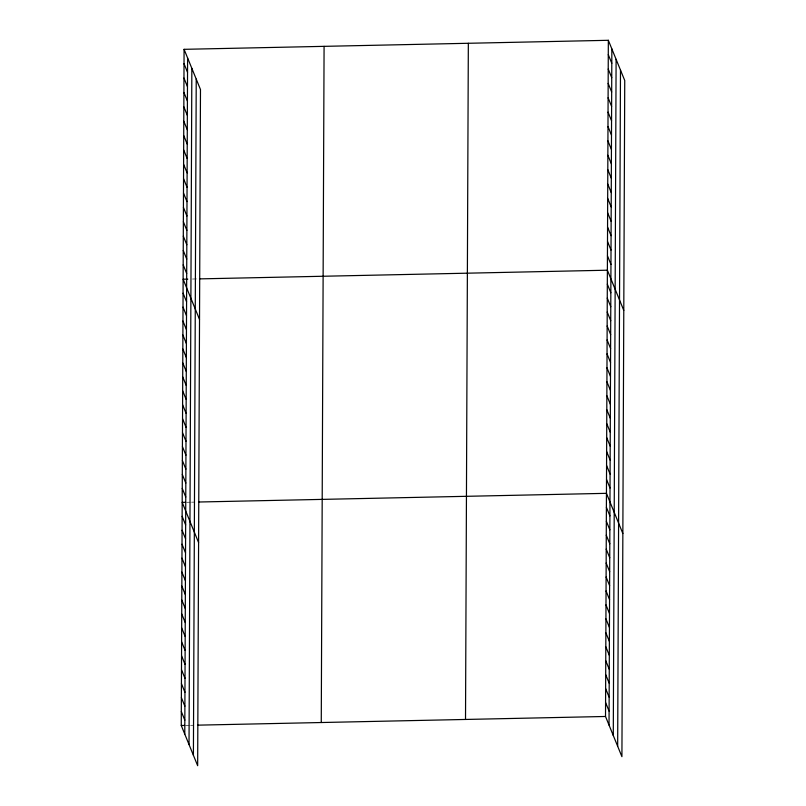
<?xml version="1.0" encoding="UTF-8"?>
<svg xmlns="http://www.w3.org/2000/svg" width="806" height="806" viewBox="0 0 806 806"><rect width="100%" height="100%" fill="white"/><g stroke="black" fill="none" stroke-linecap="round" stroke-linejoin="round"><path stroke-width="0.6" stroke-dasharray="4.03 3.02" d="M192.453 279.027L197.117 278.926M186.851 502.269L190.357 502.188M191.526 502.168L193.853 502.118M185.924 725.4L189.42 725.329M190.589 725.299L192.926 725.249"/><path stroke-width="1.21" d="M184.08 49.327L200.482 89.526L197.661 765.7L181.259 725.501L184.08 49.327L608.339 40.3L624.741 80.499L621.92 756.673L605.518 716.474L608.339 40.3M184.776 734.115L187.596 57.941M189.027 744.532L191.848 68.369M193.41 755.272L196.231 79.109M321.262 722.519L324.083 46.355M465.515 719.456L468.336 43.282M609.034 725.088L611.855 48.914M613.285 735.505L616.106 59.332M617.668 746.245L620.489 70.072M187.788 279.128L183.123 279.229L199.525 319.428M199.455 278.886L607.381 270.201L623.784 310.401M185.692 502.289L182.186 502.37L198.588 542.559M198.518 502.017L606.444 493.332L622.857 533.532M181.259 725.501L184.755 725.43M197.591 725.158L605.518 716.474M608.278 54.667L611.794 63.281M608.218 69.034L611.734 77.648M608.157 83.401L611.673 92.015M608.097 97.778L611.613 106.382M608.036 112.145L611.553 120.759M607.976 126.512L611.492 135.126M607.915 140.879L611.432 149.493M607.855 155.246L611.371 163.86M607.795 169.613L611.311 178.227M607.734 183.99L611.25 192.594M607.674 198.357L611.19 206.971M607.623 212.724L611.129 221.338M607.563 227.091L611.069 235.705M607.502 241.457L611.008 250.072M607.442 255.824L610.958 264.439M607.321 284.145L610.837 292.759M607.261 298.089L610.777 306.703M607.2 312.033L610.716 320.647M607.15 325.987L610.656 334.591M607.089 339.93L610.605 348.545M607.029 353.874L610.545 362.488M606.968 367.818L610.485 376.432M606.918 381.762L610.424 390.376M606.858 395.716L610.374 404.32M606.797 409.66L610.313 418.274M606.737 423.603L610.253 432.218M606.676 437.547L610.192 446.161M606.626 451.501L610.132 460.105M606.565 465.445L610.082 474.059M606.505 479.389L610.021 488.003M606.394 507.276L609.9 515.89M606.334 521.23L609.85 529.834M606.273 535.174L609.789 543.788M606.213 549.118L609.729 557.732M606.152 563.062L609.668 571.676M606.102 577.015L609.618 585.619M606.041 590.959L609.558 599.573M605.981 604.903L609.497 613.517M605.921 618.847L609.437 627.461M605.87 632.791L609.376 641.405M605.81 646.744L609.326 655.349M605.749 660.688L609.265 669.302M605.689 674.632L609.205 683.246M605.628 688.576L609.145 697.19M605.578 702.52L609.094 711.134M184.02 63.704L187.536 72.308M183.959 78.071L187.476 86.685M183.899 92.438L187.415 101.052M183.839 106.805L187.355 115.419M183.778 121.172L187.294 129.786M183.718 135.539L187.234 144.153M183.657 149.916L187.173 158.52M183.597 164.283L187.113 172.897M183.536 178.65L187.052 187.264M183.476 193.017L186.992 201.631M183.415 207.384L186.932 215.998M183.355 221.751L186.871 230.365M183.294 236.128L186.811 244.732M183.244 250.495L186.75 259.109M183.184 264.862L186.69 273.476M183.063 293.172L186.579 301.787M183.002 307.116L186.518 315.73M182.942 321.07L186.458 329.684M182.891 335.014L186.398 343.628M182.831 348.958L186.347 357.572M182.771 362.901L186.287 371.516M182.71 376.855L186.226 385.459M182.65 390.799L186.166 399.413M182.599 404.743L186.115 413.357M182.539 418.687L186.055 427.301M182.478 432.631L185.995 441.245M182.418 446.584L185.934 455.189M182.368 460.528L185.874 469.142M182.307 474.472L185.823 483.086M182.247 488.416L185.763 497.03M182.126 516.314L185.642 524.928M182.075 530.257L185.592 538.871M182.015 544.201L185.531 552.815M181.954 558.145L185.471 566.759M181.894 572.099L185.41 580.703M181.844 586.043L185.35 594.657M181.783 599.986L185.299 608.601M181.723 613.93L185.239 622.544M181.662 627.884L185.179 636.488M181.602 641.828L185.118 650.442M181.552 655.772L185.068 664.386M181.491 669.715L185.007 678.33M181.431 683.659L184.947 692.273M181.37 697.613L184.886 706.217M181.32 711.557L184.826 720.171"/></g></svg>
